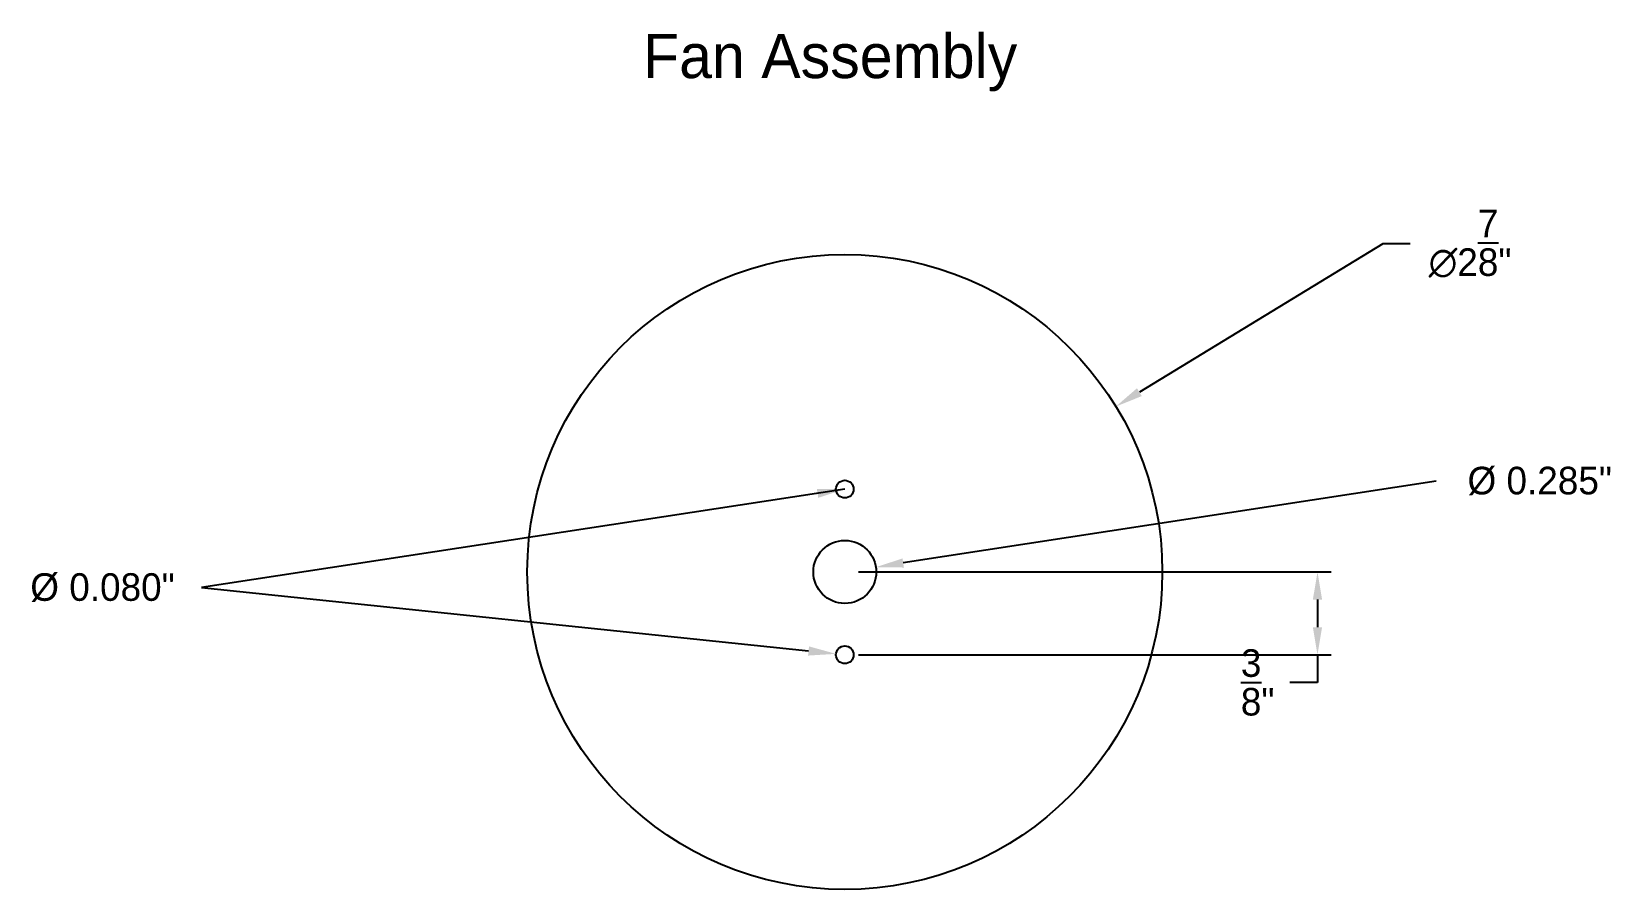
# Model space of a CAD drawing. Header units: millimetres. Extents: x 1768.64 to 1775.79, y 1223.84 to 1227.72.
import ezdxf

# ---------------------------------------------------------------- set-up
doc = ezdxf.new("R2010")
doc.units = ezdxf.units.MM
doc.layers.get('0').update_dxf_attribs({"color": 1})
doc.layers.add('dimensions', color=5, linetype='Continuous')
doc.layers.add('dimensions @ 1', color=5, linetype='Continuous')
doc.dimstyles.new('Annotative', dxfattribs={"dimscale": 0, "dimtxt": 0.125, "dimasz": 0.125, "dimexe": 0.0625, "dimexo": 0.0625, "dimgap": 0.0625, "dimtad": 0, "dimtih": 1, "dimtoh": 1, "dimlunit": 4, "dimtxsty": 'Standard', "dimcen": 0, "dimadec": 0, "dimazin": 0, "dimtfac": 1, "dimtofl": 0, "dimtmove": 0, "dimatfit": 3, "dimfxl": 1, "dimarcsym": 0})

# ---------------------------------------------------------------- blocks, each defined once
blk = doc.blocks.new('*D7')
at = {"layer": 'Defpoints', "color": 0}
for p in [(1773.5474, 1226.0239), (1771.0934, 1224.526)]:
    blk.add_point(p, dxfattribs=at)
at = {"layer": 'dimensions', "color": 0, "lineweight": -2}
for p, q in [((1774.7555, 1226.7613), (1773.654, 1226.089)), ((1774.8805, 1226.7613), (1774.7555, 1226.7613))]:
    blk.add_line(p, q, dxfattribs=at)
at = {"layer": 'dimensions', "color": 0}
blk.add_solid([(1773.6432, 1226.1068), (1773.6649, 1226.0712), (1773.5474, 1226.0239)], dxfattribs=at)
at = {"layer": 'dimensions', "color": 0, "insert": (1775.1513, 1226.7613), "char_height": 0.125, "attachment_point": 5}
blk.add_mtext('∅2{\\H1.000000x;\\S7/8;}"', dxfattribs=at)
blk = doc.blocks.new('*D8')
at = {"layer": 'Defpoints', "color": 0}
for p in [(1772.2806, 1224.9041), (1772.3602, 1224.8958)]:
    blk.add_point(p, dxfattribs=at)
at = {"layer": 'dimensions', "color": 0, "lineweight": -2}
blk.add_line((1769.4077, 1225.2043), (1772.1563, 1224.9171), dxfattribs=at)
at = {"layer": 'dimensions', "color": 0}
blk.add_solid([(1772.1584, 1224.9378), (1772.1541, 1224.8963), (1772.2806, 1224.9041)], dxfattribs=at)
at = {"layer": 'dimensions', "color": 0, "insert": (1768.9597, 1225.2043), "char_height": 0.125, "attachment_point": 5}
blk.add_mtext('%%C 0.080"', dxfattribs=at)
blk = doc.blocks.new('*D6')
at = {"layer": 'Defpoints', "color": 0}
for p in [(1772.4612, 1225.2966), (1772.1795, 1225.2533)]:
    blk.add_point(p, dxfattribs=at)
at = {"layer": 'dimensions', "color": 0, "lineweight": -2}
blk.add_line((1774.9979, 1225.6864), (1772.5848, 1225.3155), dxfattribs=at)
at = {"layer": 'dimensions', "color": 0}
blk.add_solid([(1772.5816, 1225.3361), (1772.5879, 1225.295), (1772.4612, 1225.2966)], dxfattribs=at)
at = {"layer": 'dimensions', "color": 0, "insert": (1775.4667, 1225.6864), "char_height": 0.125, "attachment_point": 5}
blk.add_mtext('%%C 0.285"', dxfattribs=at)
blk = doc.blocks.new('*D5')
at = {"layer": 'Defpoints', "color": 0}
for p in [(1772.3204, 1225.2749), (1772.3204, 1224.8999), (1774.4604, 1224.8999)]:
    blk.add_point(p, dxfattribs=at)
at = {"layer": 'dimensions', "color": 0, "lineweight": -2}
for p, q in [((1772.3829, 1225.2749), (1774.5229, 1225.2749)), ((1774.4604, 1225.1499), (1774.4604, 1225.0249)), ((1772.3829, 1224.8999), (1774.5229, 1224.8999)), ((1774.4604, 1224.8999), (1774.4604, 1224.7749)), ((1774.4604, 1224.7749), (1774.3354, 1224.7749))]:
    blk.add_line(p, q, dxfattribs=at)
at = {"layer": 'dimensions', "color": 0}
for points in [[(1774.4395, 1225.1499), (1774.4812, 1225.1499), (1774.4604, 1225.2749)], [(1774.4395, 1225.0249), (1774.4812, 1225.0249), (1774.4604, 1224.8999)]]:
    blk.add_solid(points, dxfattribs=at)
at = {"layer": 'dimensions', "color": 0, "insert": (1774.1895, 1224.7749), "char_height": 0.125, "attachment_point": 5}
blk.add_mtext('{\\H1.000000x;\\S3/8;}"', dxfattribs=at)

msp = doc.modelspace()

# ---------------------------------------------------------------- linework, layer by layer
for centre, radius in [((1772.3204, 1225.2749), 1.4375), ((1772.3204, 1225.6499), 0.04), ((1772.3204, 1225.2749), 0.1425), ((1772.3204, 1224.8999), 0.04)]:
    msp.add_circle(centre, radius)

# ---------------------------------------------------------------- texts
at = {"layer": 'Defpoints'}
msp.add_text('Fan Assembly', height=0.2, dxfattribs=at).set_placement((1771.407, 1227.5112))

# ---------------------------------------------------------------- dimensions: what is measured, and where the dimension line sits
at = {"layer": 'dimensions @ 1'}
dim = msp.add_diameter_dim_2p(p1=(1771.0934, 1224.526), p2=(1773.5474, 1226.0239), dimstyle='Annotative', override={"dimscale": 1, "dimdec": 3, "dimtix": 0, "dimtofl": 0, "dimtmove": 0, "dimatfit": 3}, dxfattribs=at)
dim.commit()
dim.dimension.update_dxf_attribs({"geometry": '*D7', "text_midpoint": (1775.1513, 1226.7613), "dimtype": 131})
for p1, p2, text, picture, middle in [((1772.1795, 1225.2533), (1772.4612, 1225.2966), '%%C 0.285"', '*D6', (1774.9979, 1225.6864)), ((1772.3602, 1224.8958), (1772.2806, 1224.9041), '%%C 0.080"', '*D8', (1769.4077, 1225.2043))]:
    dim = msp.add_diameter_dim_2p(p1=p1, p2=p2, text=text, dimstyle='Annotative', override={"dimscale": 1, "dimtix": 0, "dimtofl": 0, "dimtmove": 0, "dimatfit": 3}, dxfattribs=at)
    dim.commit()
    dim.dimension.update_dxf_attribs({"geometry": picture, "text_midpoint": middle, "dimtype": 131})
dim = msp.add_linear_dim(base=(1774.4604, 1224.8999), p1=(1772.3204, 1225.2749), p2=(1772.3204, 1224.8999), angle=90, dimstyle='Annotative', override={"dimscale": 1, "dimdec": 3, "dimtix": 0, "dimtofl": 0, "dimtmove": 0, "dimatfit": 3}, dxfattribs=at)
dim.commit()
dim.dimension.update_dxf_attribs({"geometry": '*D5', "text_midpoint": (1774.1895, 1224.7749)})

# ---------------------------------------------------------------- leaders
msp.add_leader([(1772.3204, 1225.6499), (1769.4077, 1225.2043)], dimstyle='Annotative', override={"dimscale": 1, "dimgap": 0.0625, "dimtad": 0}, dxfattribs=at)

doc.saveas('drawing.dxf')
